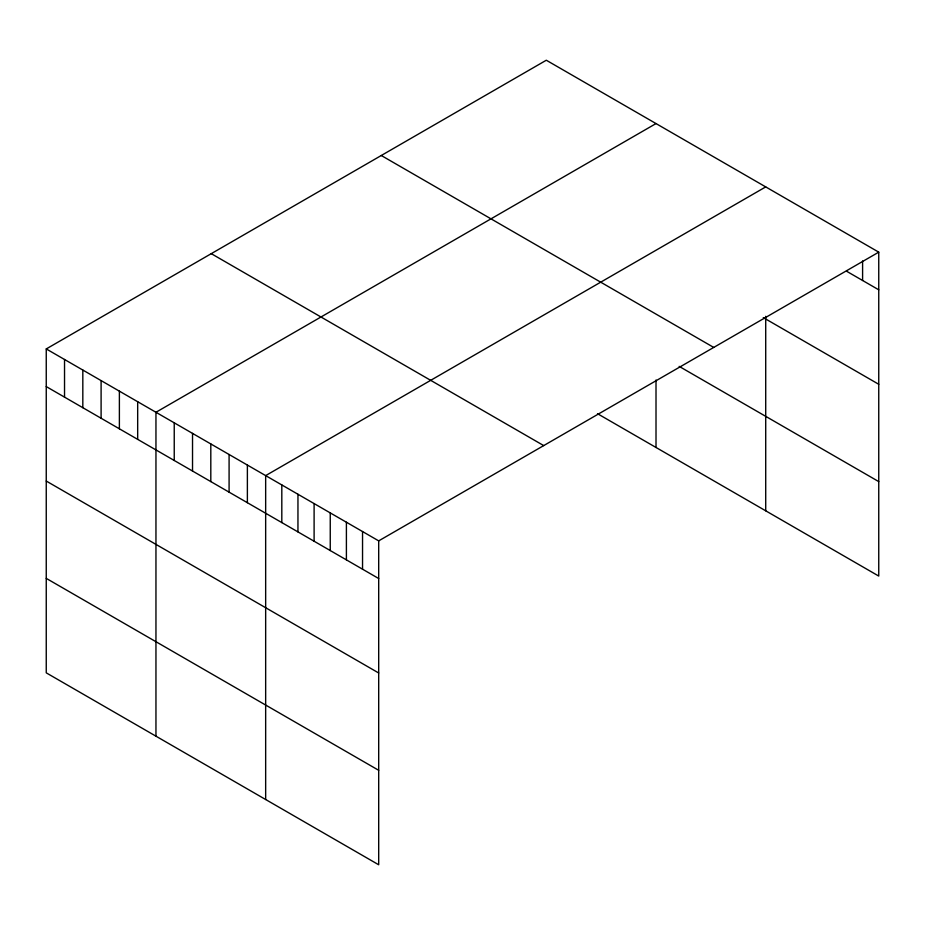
<?xml version="1.0" encoding="UTF-8"?>
<svg xmlns="http://www.w3.org/2000/svg" width="925" height="925" viewBox="0 0 925 925"><rect width="100%" height="100%" fill="white"/><g stroke="black" fill="none" stroke-linecap="round" stroke-linejoin="round"><path stroke-width="1.39" d="M46.25 348.933L378.695 540.871L378.695 864.771L46.25 672.845L46.25 348.933L546.305 60.229L878.75 252.155L878.75 576.067L597.504 413.695M656.01 123.568L155.955 412.272L155.955 736.173M765.715 186.908L265.66 475.612L265.66 799.512M378.695 540.871L878.75 252.155M846.456 271.164L878.75 289.814M763.287 317.61L878.75 384.28M381.285 155.504L713.73 347.43M679.17 366.381L878.75 481.601M211.27 253.658L543.715 445.596M46.25 386.581L378.695 578.518M46.25 481.046L378.695 672.984M46.25 578.379L378.695 770.305M862.597 260.966L862.597 280.495M765.715 316.315L765.715 510.808M656.01 380.002L656.01 447.469M362.542 531.54L362.542 569.199M346.401 522.22L346.401 559.868M330.248 512.901L330.248 550.548M314.107 503.57L314.107 541.229M297.954 494.251L297.954 531.91M281.813 484.931L281.813 522.579M247.38 465.055L247.38 502.703M229.088 454.499L229.088 492.146M210.808 443.942L210.808 481.59M192.527 433.386L192.527 471.033M174.235 422.829L174.235 460.477M137.675 401.716L137.675 439.363M119.383 391.159L119.383 428.807M101.102 380.603L101.102 418.25M82.822 370.046L82.822 407.694M64.53 359.49L64.53 397.137"/></g></svg>
